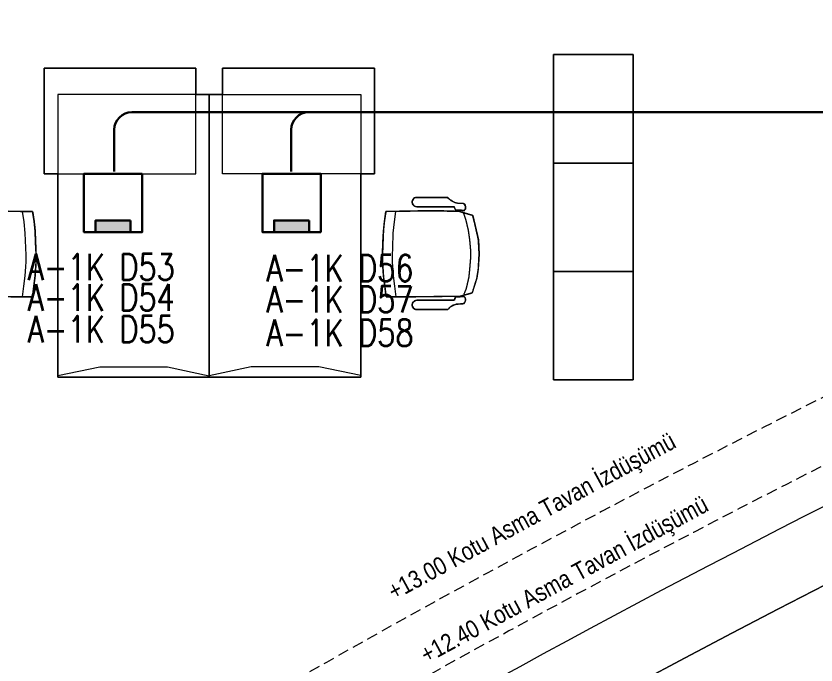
# Model space of a CAD drawing. Extents: x -2050 to 29725, y -1777 to 6820.
# Drawn here: x 13241.3 to 13693.9, y 1457.1 to 1824.5 of the extents above; entities that cross this region are included whole.
import ezdxf

# ---------------------------------------------------------------- set-up
doc = ezdxf.new("R2010")
doc.units = 0
doc.header["$LTSCALE"] = 25
doc.header["$MEASUREMENT"] = 0
doc.linetypes.add('DOT2', pattern=[0.125, 0, -0.125])
doc.linetypes.add('HIDDEN', pattern=[0.375, 0.25, -0.125])
doc.layers.get('0').update_dxf_attribs({"color": 9, "lineweight": 9})
for name, color, linetype, lineweight in [('05', 9, 'Continuous', 9), ('06B', 9, 'Continuous', 9), ('06C', 9, 'Continuous', 9), ('06D', 9, 'Continuous', 9), ('20', 9, 'DOT2', 9), ('21', 9, 'Continuous', 9), ('40', 9, 'Continuous', 9), ('40B', 9, 'Continuous', 9), ('DATA YER', 30, 'Continuous', 30), ('E-DÖŞEME (ŞAP İÇİ) PRİZ KUTUSU', 7, 'Continuous', 30), ('E-YAZI', 7, 'Continuous', 30)]:
    doc.layers.add(name, color=color, linetype=linetype, lineweight=lineweight)
doc.styles.add('E-YAZI', font='txttw.shx')
doc.styles.add('MuuM_TEXT-STANDART', font='ARIALN.TTF')

# ---------------------------------------------------------------- blocks, each defined once
blk = doc.blocks.new('Group-258-1')
at = {"linetype": 'Continuous'}
for p, q in [((384800.0983, 69164.505), (384800.0936, 69164.5084)), ((384800.71, 69164.505), (384800.7146, 69164.5084)), ((384800.2257, 69164.3995), (384800.1668, 69164.4084)), ((384800.2892, 69164.3936), (384800.2257, 69164.3995)), ((384800.3717, 69164.3904), (384800.2892, 69164.3936)), ((384800.4137, 69164.389), (384800.3717, 69164.3904)), ((384800.4502, 69164.389), (384800.4137, 69164.389)), ((384800.4792, 69164.3908), (384800.4502, 69164.389)), ((384800.5299, 69164.394), (384800.4792, 69164.3908)), ((384800.5895, 69164.4019), (384800.5299, 69164.394)), ((384800.6491, 69164.4097), (384800.5895, 69164.4019))]:
    blk.add_line(p, q, dxfattribs=at)
at = {"linetype": 'Continuous', "flags": 128}
for points in [[(384800.0862, 69164.6997), (384800.0862, 69164.6409), (384800.0862, 69164.6409)], [(384800.722, 69164.6997), (384800.722, 69164.6409), (384800.722, 69164.6409)], [(384800.0862, 69164.6409), (384800.0862, 69164.5259), (384800.0862, 69164.6409)], [(384800.1395, 69164.5259), (384800.1395, 69164.6409), (384800.1395, 69164.6409)], [(384800.6687, 69164.5259), (384800.6687, 69164.6409), (384800.6687, 69164.6409)], [(384800.722, 69164.6409), (384800.722, 69164.5259), (384800.722, 69164.6409)], [(384800.0862, 69164.5259), (384800.0862, 69164.5259), (384800.087, 69164.52)], [(384800.0862, 69164.5259), (384800.087, 69164.52), (384800.087, 69164.52)], [(384800.087, 69164.52), (384800.087, 69164.52), (384800.0892, 69164.5143)], [(384800.087, 69164.52), (384800.0892, 69164.5143), (384800.0892, 69164.5143)], [(384800.1365, 69164.5143), (384800.1365, 69164.5143), (384800.1387, 69164.52)], [(384800.1365, 69164.5143), (384800.1387, 69164.52), (384800.1387, 69164.52)], [(384800.1387, 69164.52), (384800.1387, 69164.52), (384800.1395, 69164.5259)], [(384800.1387, 69164.52), (384800.1395, 69164.5259), (384800.1395, 69164.5259)], [(384800.6695, 69164.52), (384800.6695, 69164.52), (384800.6687, 69164.5259)], [(384800.6695, 69164.52), (384800.6687, 69164.5259), (384800.6687, 69164.5259)], [(384800.6718, 69164.5143), (384800.6718, 69164.5143), (384800.6695, 69164.52)], [(384800.6718, 69164.5143), (384800.6695, 69164.52), (384800.6695, 69164.52)], [(384800.7213, 69164.52), (384800.7213, 69164.52), (384800.719, 69164.5143)], [(384800.7213, 69164.52), (384800.719, 69164.5143), (384800.719, 69164.5143)], [(384800.722, 69164.5259), (384800.722, 69164.5259), (384800.7213, 69164.52)], [(384800.722, 69164.5259), (384800.7213, 69164.52), (384800.7213, 69164.52)], [(384800.0892, 69164.5143), (384800.0892, 69164.5143), (384800.0929, 69164.5094)], [(384800.0892, 69164.5143), (384800.0936, 69164.5084), (384800.0929, 69164.5094)], [(384800.0977, 69164.5054), (384800.0977, 69164.5054), (384800.1034, 69164.5026)], [(384800.0977, 69164.5054), (384800.1034, 69164.5026), (384800.1034, 69164.5026)], [(384800.1034, 69164.5026), (384800.1034, 69164.5026), (384800.1096, 69164.5011)], [(384800.1034, 69164.5026), (384800.1096, 69164.5011), (384800.1096, 69164.5011)], [(384800.1096, 69164.5011), (384800.1096, 69164.5011), (384800.1161, 69164.5011)], [(384800.1096, 69164.5011), (384800.1161, 69164.5011), (384800.1161, 69164.5011)], [(384800.1161, 69164.5011), (384800.1161, 69164.5011), (384800.1223, 69164.5026)], [(384800.1161, 69164.5011), (384800.1223, 69164.5026), (384800.1223, 69164.5026)], [(384800.1223, 69164.5026), (384800.1223, 69164.5026), (384800.128, 69164.5054)], [(384800.1223, 69164.5026), (384800.128, 69164.5054), (384800.128, 69164.5054)], [(384800.128, 69164.5054), (384800.128, 69164.5054), (384800.1328, 69164.5094)], [(384800.128, 69164.5054), (384800.1328, 69164.5094), (384800.1328, 69164.5094)], [(384800.1328, 69164.5094), (384800.1328, 69164.5094), (384800.1365, 69164.5143)], [(384800.1328, 69164.5094), (384800.1365, 69164.5143), (384800.1365, 69164.5143)], [(384800.6754, 69164.5094), (384800.6754, 69164.5094), (384800.6718, 69164.5143)], [(384800.6754, 69164.5094), (384800.6718, 69164.5143), (384800.6718, 69164.5143)], [(384800.6802, 69164.5054), (384800.6802, 69164.5054), (384800.6754, 69164.5094)], [(384800.6802, 69164.5054), (384800.6754, 69164.5094), (384800.6754, 69164.5094)], [(384800.6859, 69164.5026), (384800.6859, 69164.5026), (384800.6802, 69164.5054)], [(384800.6859, 69164.5026), (384800.6802, 69164.5054), (384800.6802, 69164.5054)], [(384800.6922, 69164.5011), (384800.6922, 69164.5011), (384800.6859, 69164.5026)], [(384800.6922, 69164.5011), (384800.6859, 69164.5026), (384800.6859, 69164.5026)], [(384800.6986, 69164.5011), (384800.6986, 69164.5011), (384800.6922, 69164.5011)], [(384800.6986, 69164.5011), (384800.6922, 69164.5011), (384800.6922, 69164.5011)], [(384800.7048, 69164.5026), (384800.7048, 69164.5026), (384800.6986, 69164.5011)], [(384800.7048, 69164.5026), (384800.6986, 69164.5011), (384800.6986, 69164.5011)], [(384800.7105, 69164.5054), (384800.7105, 69164.5054), (384800.7048, 69164.5026)], [(384800.7105, 69164.5054), (384800.7048, 69164.5026), (384800.7048, 69164.5026)], [(384800.719, 69164.5143), (384800.7146, 69164.5084), (384800.7153, 69164.5094)], [(384800.719, 69164.5143), (384800.719, 69164.5143), (384800.7153, 69164.5094)]]:
    blk.add_lwpolyline(points, close=True, dxfattribs=at)
at = {"linetype": 'Continuous'}
for points in [[(384800.1886, 69164.8426), (384800.1775, 69164.8055), (384800.1663, 69164.7685)], [(384800.2312, 69164.8536), (384800.2099, 69164.8481), (384800.1886, 69164.8426)], [(384800.3272, 69164.8751), (384800.2792, 69164.8644), (384800.2312, 69164.8536)], [(384800.4074, 69164.8792), (384800.3673, 69164.8772), (384800.3272, 69164.8751)], [(384800.4932, 69164.8746), (384800.4503, 69164.8769), (384800.4074, 69164.8792)], [(384800.5432, 69164.8666), (384800.5182, 69164.8706), (384800.4932, 69164.8746)], [(384800.6271, 69164.8405), (384800.5851, 69164.8535), (384800.5432, 69164.8666)], [(384800.6454, 69164.7717), (384800.6363, 69164.8061), (384800.6271, 69164.8405)], [(384800.1182, 69164.7571), (384800.1184, 69164.788), (384800.1261, 69164.8013), (384800.1481, 69164.8026)], [(384800.1481, 69164.8026), (384800.1523, 69164.8031), (384800.1616, 69164.7937)], [(384800.1616, 69164.7937), (384800.1601, 69164.7826), (384800.1585, 69164.7715)], [(384800.2113, 69164.8039), (384800.1911, 69164.7972), (384800.1708, 69164.7905)], [(384800.2746, 69164.8191), (384800.2429, 69164.8115), (384800.2113, 69164.8039)], [(384800.3252, 69164.8264), (384800.2999, 69164.8227), (384800.2746, 69164.8191)], [(384800.3841, 69164.8318), (384800.3546, 69164.8291), (384800.3252, 69164.8264)], [(384800.4307, 69164.8318), (384800.4074, 69164.8318), (384800.3841, 69164.8318)], [(384800.4872, 69164.8271), (384800.4589, 69164.8295), (384800.4307, 69164.8318)], [(384800.5356, 69164.8225), (384800.5114, 69164.8248), (384800.4872, 69164.8271)], [(384800.5919, 69164.8096), (384800.5638, 69164.8161), (384800.5356, 69164.8225)], [(384800.637, 69164.7924), (384800.6046, 69164.8075), (384800.5919, 69164.8096)], [(384800.6601, 69164.8026), (384800.656, 69164.8031), (384800.6466, 69164.7937)], [(384800.6466, 69164.7937), (384800.6482, 69164.7826), (384800.6497, 69164.7715)], [(384800.69, 69164.7571), (384800.6898, 69164.788), (384800.6822, 69164.8013), (384800.6601, 69164.8026)], [(384800.0854, 69164.7011), (384800.1126, 69164.7212), (384800.1182, 69164.7571)], [(384800.158, 69164.7461), (384800.1488, 69164.7423), (384800.1395, 69164.7385)], [(384800.1585, 69164.7715), (384800.1583, 69164.7588), (384800.158, 69164.7461)], [(384800.1663, 69164.7685), (384800.1639, 69164.6975), (384800.1616, 69164.6266)], [(384800.6491, 69164.4746), (384800.6472, 69164.6232), (384800.6454, 69164.7717)], [(384800.6497, 69164.7715), (384800.65, 69164.7588), (384800.6502, 69164.7461)], [(384800.6502, 69164.7461), (384800.6595, 69164.7423), (384800.6687, 69164.7385)], [(384800.7229, 69164.7011), (384800.6957, 69164.7212), (384800.69, 69164.7571)], [(384800.1395, 69164.7385), (384800.1395, 69164.6897), (384800.1395, 69164.6409)], [(384800.6687, 69164.7385), (384800.6687, 69164.6897), (384800.6687, 69164.6409)], [(384800.1616, 69164.6266), (384800.1642, 69164.4892), (384800.1668, 69164.3518)], [(384800.6491, 69164.3531), (384800.6491, 69164.4138), (384800.6491, 69164.4746)], [(384800.1668, 69164.3518), (384800.2302, 69164.3409), (384800.278, 69164.3374)], [(384800.278, 69164.3374), (384800.3427, 69164.3349), (384800.4074, 69164.3324)], [(384800.4502, 69164.3324), (384800.4901, 69164.3349), (384800.5299, 69164.3374)], [(384800.5299, 69164.3374), (384800.5895, 69164.3452), (384800.6491, 69164.3531)], [(384800.4074, 69164.3324), (384800.4288, 69164.3324), (384800.4502, 69164.3324)]]:
    blk.add_open_spline(points, degree=2, dxfattribs=at)
at = {"layer": '40'}
blk.add_lwpolyline([(384800.6491, 69164.3531), (384800.5895, 69164.3452), (384800.5299, 69164.3374), (384800.4502, 69164.3324), (384800.4074, 69164.3324), (384800.3427, 69164.3349), (384800.278, 69164.3374), (384800.2222, 69164.3433), (384800.1668, 69164.3518), (384800.1642, 69164.4892), (384800.1616, 69164.6266), (384800.1639, 69164.6975), (384800.1663, 69164.7685), (384800.1732, 69164.7913), (384800.1886, 69164.8426), (384800.3272, 69164.8751), (384800.4074, 69164.8792), (384800.4932, 69164.8746), (384800.5432, 69164.8666), (384800.6271, 69164.8405), (384800.6454, 69164.7717), (384800.6472, 69164.6232), (384800.6491, 69164.4746), (384800.6491, 69164.4097)], close=True, dxfattribs=at)
for points in [[(384800.1395, 69164.7385), (384800.158, 69164.7461), (384800.1583, 69164.7588), (384800.1585, 69164.7715), (384800.1616, 69164.7937), (384800.1481, 69164.8026, 0.293897), (384800.1206, 69164.7899), (384800.1182, 69164.7571, -0.205), (384800.0854, 69164.7011), (384800.0862, 69164.6997), (384800.0862, 69164.5259, 0.937941), (384800.1395, 69164.5259)], [(384800.6687, 69164.7385), (384800.6502, 69164.7461), (384800.65, 69164.7588), (384800.6497, 69164.7715), (384800.6466, 69164.7937), (384800.6601, 69164.8026, -0.293897), (384800.6877, 69164.7899), (384800.69, 69164.7571, 0.205), (384800.7229, 69164.7011), (384800.722, 69164.6997), (384800.722, 69164.5259, -0.937941), (384800.6687, 69164.5259)]]:
    blk.add_lwpolyline(points, format="xyb", close=True, dxfattribs=at)
blk = doc.blocks.new('p-masa_160')
for p, q in [((7.57, 115.2), (7.57, 160)), ((85.7, 115.2), (7.57, 115.2))]:
    blk.add_line(p, q)
blk.add_lwpolyline([(85.7, 115.2), (93.45, 115.2), (93.45, 174.97), (7.57, 174.97), (7.57, 160), (0, 160), (0, 0), (85.7, 0), (85.7, 115.2)], close=True)
at = {"flags": 128}
for points in [[(7.57, 160), (7.57, 174.97), (93.45, 174.97), (93.45, 115.2), (85.7, 115.2)], [(85.7, 0.04), (85.7, 0.94), (61.93, 5.88), (23.62, 5.88), (0, 0.73), (0, 0), (85.67, 0)]]:
    blk.add_lwpolyline(points, dxfattribs=at)
for points in [[(85.7, 160), (85.7, 0), (0, 0), (0, 160), (85.7, 160)], [(85.7, 160), (85.7, 0), (0, 0), (0, 160)]]:
    blk.add_lwpolyline(points, close=True, dxfattribs=at)
blk = doc.blocks.new('Group-41-1')
for p, q in [((384804.5645, 69162.035), (384804.5645, 69161.585)), ((384805.1779, 69162.035), (384804.5645, 69162.035)), ((384805.1779, 69161.585), (384805.1779, 69162.035)), ((384804.5645, 69161.585), (384805.1779, 69161.585))]:
    blk.add_line(p, q)
at = {"flags": 128}
blk.add_lwpolyline([(384804.5645, 69162.035), (384805.1779, 69162.035), (384805.1779, 69161.585), (384804.5645, 69161.585)], close=True, dxfattribs=at)
blk = doc.blocks.new('Group-42-1')
at = {"layer": '05', "color": 7}
for p in [(-1.2267, 0), (-0.6133, 0), (0, 0)]:
    blk.add_blockref('Group-41-1', p, dxfattribs=at)
blk = doc.blocks.new('p-2. kat planı')
at = {"layer": '20', "linetype": 'HIDDEN'}
blk.add_lwpolyline([(16671.49, 2158.03, 0.152192), (13054.42, 1065.28, 0.152192)], format="xyb", dxfattribs=at)
at = {"layer": '40'}
blk.add_lwpolyline([(13054.42, 704.15, -0.030791), (13682.75, 1104.54), (13576.46, 1296.45, -0.024013), (14116.78, 1562.65), (14175.16, 1426.96), (14212.09, 1442.78), (14154.09, 1578.71, -0.023167), (14698.59, 1781.77), (14742.74, 1640.76), (14781.91, 1653.34), (14736.69, 1793.87, -0.023228), (15300.09, 1942.43), (15330.55, 1797.88), (15369.84, 1806.22), (15339.16, 1950.68, -0.024001), (15933.76, 2044.81), (15957.63, 1826.73, -0.029535), (16671.45, 1862.43), (16671.45, 2206.09), (16650.5, 2206.09, 0.149972), (13055.87, 1124.03), (13054.42, 1124.03)], format="xyb", close=True, dxfattribs=at)
at = {"layer": '40B'}
blk.add_lwpolyline([(13052.5, 1837.5), (13052.5, 1065.5), (13054.42, 1065.5, -0.152186), (16671.45, 2158.21), (16671.45, 2226.09), (16672.5, 2226.09), (16672.5, 2372.5), (15945, 2372.5), (15945, 2365), (14187.5, 2363), (14187.5, 2825), (13845, 2825), (13845, 1845), (13845, 1837.5)], format="xyb", close=True, dxfattribs=at)
blk = doc.blocks.new('p-egikduvar')
at = {"layer": '06D'}
blk.add_lwpolyline([(-106.29, 191.91, -0.024013), (434.02, 458.11, -13.411976)], format="xyb", dxfattribs=at)
blk = doc.blocks.new('10_DÖŞEME (ŞAP İÇİ) PRİZ KUTUSU')
at = {"layer": 'E-DÖŞEME (ŞAP İÇİ) PRİZ KUTUSU'}
blk.add_hatch(color=5, dxfattribs=at).paths.add_polyline_path([(0.734, 0.216), (0.734, 0.706), (-0.734, 0.706), (-0.734, 0.216)])
at = {"layer": 'E-DÖŞEME (ŞAP İÇİ) PRİZ KUTUSU', "color": 5}
for points in [[(1.224, 2.664), (1.224, 0.216), (-1.224, 0.216), (-1.224, 2.664)], [(0.734, 0.706), (0.734, 0.216), (-0.734, 0.216), (-0.734, 0.706)]]:
    blk.add_lwpolyline(points, close=True, dxfattribs=at)

msp = doc.modelspace()

# ---------------------------------------------------------------- linework, layer by layer
at = {"layer": '06B'}
for points in [[(13055.87, 1124.03, -0.149972), (16650.5, 2206.09)], [(13033.61, 1157.26, -0.075525), (14783.96, 1979.92, -0.075525)]]:
    msp.add_lwpolyline(points, format="xyb", dxfattribs=at)
at = {"layer": '06C'}
msp.add_lwpolyline([(13124.69, 1100.45), (13117.7, 1111.05, -0.146397), (16605.5, 2161.14), (16605.5, 2148.44, 0.146396), (13124.69, 1100.45, 3.321415)], format="xyb", dxfattribs=at)
at = {"layer": '06D'}
msp.add_lwpolyline([(15949.84, 1897.89, 0.099521), (13648.07, 1167.17, 0.099521)], format="xyb", dxfattribs=at)
at = {"layer": '20', "linetype": 'HIDDEN'}
for points in [[(13074.5, 1250.48, -0.146575), (16650.5, 2301.36, -0.146575)], [(13074.5, 1209.1, -0.147553), (16652.5, 2266.71)]]:
    msp.add_lwpolyline(points, format="xyb", dxfattribs=at)
at = {"layer": 'DATA YER'}
for p, q in [((13306.84, 1770.02), (13408.91, 1770.02)), ((14332.53, 1770.02), (13406.97, 1770.02)), ((13296.84, 1760.02), (13296.84, 1736.46)), ((13396.97, 1736.46), (13396.97, 1760.02))]:
    msp.add_line(p, q, dxfattribs=at)
for centre in [(13306.84, 1760.02), (13406.97, 1760.02)]:
    msp.add_arc(centre, 10, 90, 180, dxfattribs=at)

# ---------------------------------------------------------------- block references
msp.add_blockref('p-2. kat planı', (0, 0))
at = {"layer": '05', "color": 7, "xscale": 100, "yscale": 100, "zscale": 100, "rotation": 270}
msp.add_blockref('Group-42-1', (-6902613.03, 38482136.39), dxfattribs=at)
at = {"layer": '05', "xscale": -1}
msp.add_blockref('p-masa_160', (13350.62, 1619.97), dxfattribs=at)
at = {"layer": '05'}
msp.add_blockref('p-masa_160', (13350.62, 1619.97), dxfattribs=at)
at = {"layer": '05', "color": 7, "extrusion": (0, 0, -1), "yscale": 100, "zscale": -100}
for p, xscale, rotation in [((-6929685.84, 38481730.45), 100, 270), ((6902984.59, 38481730.45), -100, 90)]:
    msp.add_blockref('Group-258-1', p, dxfattribs=dict(at, xscale=xscale, rotation=rotation))
at = {"layer": '06D'}
msp.add_blockref('p-egikduvar', (13682.75, 1104.54), dxfattribs=at)
at = {"layer": 'E-DÖŞEME (ŞAP İÇİ) PRİZ KUTUSU', "xscale": 13.48039215686274, "yscale": 13.48039215686274, "zscale": 13.48039215686274}
for p in [(13296.2, 1699.25), (13397.22, 1699.25)]:
    msp.add_blockref('10_DÖŞEME (ŞAP İÇİ) PRİZ KUTUSU', p, dxfattribs=at)

# ---------------------------------------------------------------- texts
at = {"layer": '21', "style": 'MuuM_TEXT-STANDART'}
for s, p in [('+13.00 Kotu Asma Tavan İzdüşümü', (13455.24, 1493.55)), ('+12.40 Kotu Asma Tavan İzdüşümü', (13473.62, 1457.75))]:
    msp.add_text(s, height=10, rotation=28.5004, dxfattribs=at).set_placement(p)
at = {"layer": 'E-YAZI', "color": 6, "style": 'E-YAZI', "width": 0.8}
for s, p in [('A-1K D53', (13247.79, 1674.9)), ('A-1K D56', (13382.9, 1674.27)), ('A-1K D54', (13247.79, 1657.68)), ('A-1K D57', (13382.9, 1656.6)), ('A-1K D55', (13247.79, 1639.67)), ('A-1K D58', (13382.9, 1637.64))]:
    msp.add_text(s, height=15, dxfattribs=at).set_placement(p)

doc.saveas('drawing.dxf')
